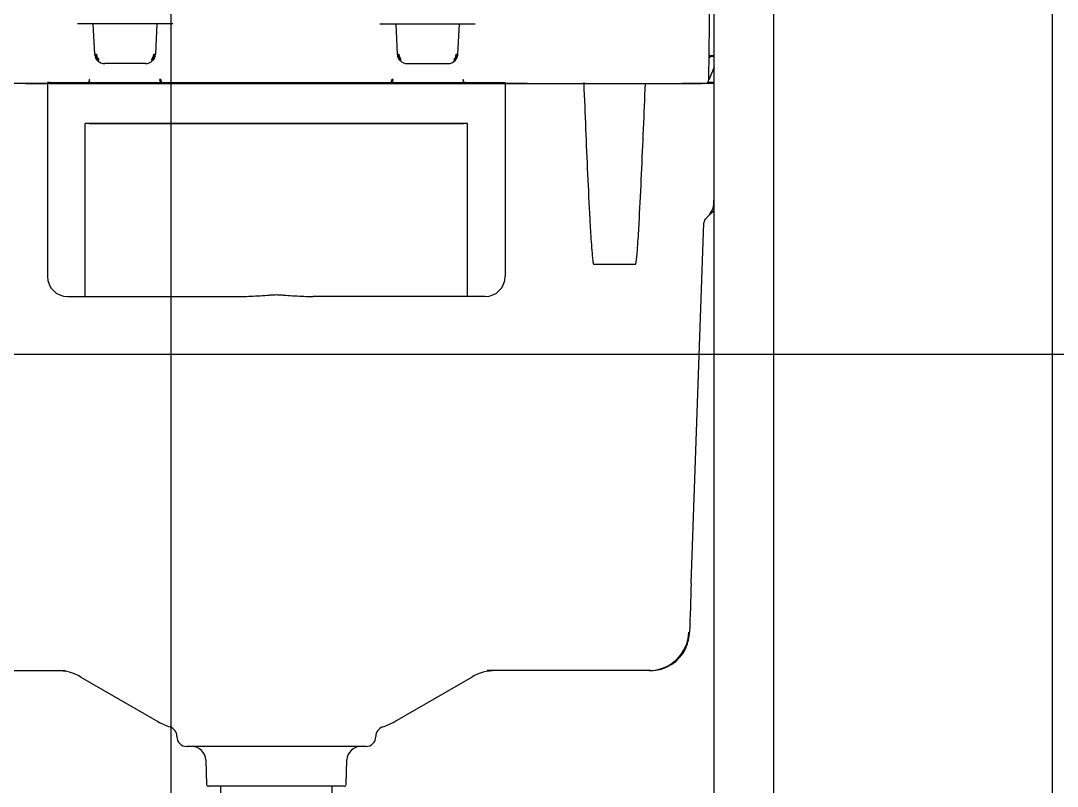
# Model space of a CAD drawing. Header units: millimetres. Extents: x 976 to 9349, y -1578 to 2211.
# Drawn here: x 2845.1 to 2897.2, y 836.1 to 874.6 of the extents above; entities that cross this region are included whole.
import ezdxf

# ---------------------------------------------------------------- set-up
doc = ezdxf.new("R2010")
doc.units = ezdxf.units.MM
for name, color, linetype in [('Inst - woda', 220, 'Continuous'), ('Płytki', 254, 'Continuous'), ('Ściany', 7, 'Continuous')]:
    doc.layers.add(name, color=color, linetype=linetype)

# ---------------------------------------------------------------- blocks, each defined once
blk = doc.blocks.new('Z$W@#24225')
at = {"linetype": 'Continuous'}
for p, q in [((50, 9.12), (50, 116.46)), ((47, 16.92), (47, 113.618)), ((46.743, 90.568), (46.869, 101.601)), ((19.791, 93.37), (15.009, 93.37)), ((15.879, 91.844), (15.799, 93.37)), ((19.001, 93.37), (18.921, 91.844)), ((30.209, 93.37), (34.991, 93.37)), ((30.999, 93.37), (31.079, 91.844)), ((34.121, 91.844), (34.201, 93.37)), ((16.019, 91.582), (15.929, 91.712)), ((18.871, 91.712), (18.781, 91.582)), ((31.129, 91.712), (31.219, 91.582)), ((33.981, 91.582), (34.071, 91.712)), ((46.811, 91.784), (47, 91.801)), ((46.811, 91.724), (47, 91.741)), ((16.019, 91.522), (15.929, 91.652)), ((16.001, 91.686), (16.077, 91.557)), ((18.421, 91.37), (16.379, 91.37)), ((18.723, 91.557), (18.799, 91.686)), ((18.871, 91.652), (18.781, 91.522)), ((31.129, 91.652), (31.219, 91.522)), ((31.277, 91.557), (31.201, 91.686)), ((31.579, 91.37), (33.621, 91.37)), ((33.999, 91.686), (33.923, 91.557)), ((33.981, 91.522), (34.071, 91.652)), ((47, 91.186), (46.795, 90.678)), ((46.795, 90.678), (46.75, 90.568)), ((13.3, 90.37), (10, 90.37)), ((12.389, 90.37), (13.5, 90.37)), ((13.5, 90.37), (13.3, 90.37)), ((13.6, 90.43), (13.5, 90.43)), ((13.5, 90.43), (13.5, 90.37)), ((13.6, 90.37), (13.5, 90.37)), ((13.5, 90.37), (13.5, 80.67)), ((13.6, 90.43), (36.4, 90.43)), ((13.6, 90.37), (36.4, 90.37)), ((15.623, 90.567), (15.61, 90.567)), ((19.198, 90.567), (19.183, 90.567)), ((30.802, 90.567), (30.817, 90.567)), ((34.377, 90.567), (34.39, 90.567)), ((36.4, 90.43), (36.5, 90.43)), ((36.4, 90.37), (36.5, 90.37)), ((36.5, 90.43), (36.5, 90.37)), ((37.611, 90.37), (36.5, 90.37)), ((36.5, 90.37), (36.7, 90.37)), ((36.5, 90.37), (36.5, 80.67)), ((36.7, 90.37), (40, 90.37)), ((40, 90.37), (40.361, 90.37)), ((40.361, 90.37), (40.452, 90.37)), ((40.452, 90.37), (43.548, 90.37)), ((43.548, 90.37), (43.639, 90.37)), ((43.639, 90.37), (44, 90.37)), ((44, 90.37), (44.787, 90.37)), ((44.787, 90.37), (46.373, 90.37)), ((45.511, 90.37), (45.402, 90.37)), ((46.543, 90.37), (45.511, 90.37)), ((47, 90.37), (46.411, 90.37)), ((47, 90.43), (46.686, 90.43)), ((46.71, 90.43), (46.711, 90.46)), ((46.71, 90.46), (46.71, 90.43)), ((46.711, 90.46), (46.711, 90.472)), ((46.75, 90.568), (46.742, 90.549)), ((15.4, 79.769), (15.4, 88.37)), ((34.6, 88.37), (15.4, 88.37)), ((15.6, 88.37), (34.4, 88.37)), ((34.6, 79.769), (34.6, 88.37)), ((46.996, 84.391), (47, 84.641)), ((46.998, 83.997), (46.703, 83.702)), ((45.852, 65.255), (46.49, 83.375)), ((46.703, 83.702), (46.529, 83.528)), ((40.949, 81.286), (43.051, 81.286)), ((15.4, 79.67), (15.4, 79.769)), ((34.6, 79.67), (34.6, 79.769)), ((14.5, 79.67), (15.4, 79.67)), ((15.4, 79.67), (23.147, 79.67)), ((34.6, 79.67), (26.853, 79.67)), ((35.5, 79.67), (34.6, 79.67)), ((6.265, 60.87), (14.404, 60.87)), ((15.177, 60.548), (19.05, 58.312)), ((30.95, 58.312), (34.823, 60.548)), ((43.735, 60.87), (35.596, 60.87)), ((43.789, 60.87), (43.735, 60.87)), ((20, 57.565), (20, 57.56)), ((30, 57.56), (30, 57.565)), ((29.5, 57.06), (20.5, 57.06)), ((21.454, 56.384), (21.497, 55.157)), ((28.503, 55.157), (28.546, 56.384)), ((28.403, 55.06), (21.597, 55.06)), ((22.2, 55.06), (22.2, 51.22)), ((27.8, 51.22), (27.8, 55.06))]:
    blk.add_line(p, q, dxfattribs=at)
for centre, radius, start, end in [((16.379, 91.87), 0.5, 183, 205.9047), ((16.379, 91.93), 0.5, 189.915, 205.9047), ((16.379, 91.869), 0.42, 183, 205.9047), ((18.421, 91.869), 0.42, 334.0953, 357), ((18.421, 91.87), 0.5, 334.0953, 357), ((18.421, 91.93), 0.5, 334.0953, 350.085), ((31.579, 91.87), 0.5, 183, 205.9047), ((31.579, 91.93), 0.5, 189.915, 205.9047), ((31.579, 91.869), 0.42, 183, 205.9047), ((33.621, 91.869), 0.42, 334.0953, 357), ((33.621, 91.87), 0.5, 334.0953, 357), ((33.621, 91.93), 0.5, 334.0953, 350.085), ((46.807, 91.834), 0.05, 183.2959, 275), ((46.807, 91.774), 0.05, 179.35, 275), ((16.379, 91.87), 0.5, 205.9047, 212.9212), ((16.379, 91.87), 0.5, 218.0867, 224.0581), ((16.379, 91.93), 0.5, 224.0581, 230.6246), ((16.379, 91.87), 0.5, 224.0581, 270), ((18.421, 91.87), 0.5, 270, 315.9419), ((18.421, 91.93), 0.5, 309.3754, 315.9419), ((18.421, 91.87), 0.5, 315.9419, 335.1983), ((31.579, 91.87), 0.5, 205.9047, 224.0581), ((31.579, 91.93), 0.5, 224.0581, 230.6246), ((31.579, 91.87), 0.5, 224.0581, 270), ((33.621, 91.87), 0.5, 270, 315.9419), ((33.621, 91.93), 0.5, 309.3754, 315.9419), ((33.621, 91.87), 0.5, 315.9419, 320.2159), ((33.621, 91.87), 0.5, 327.0788, 334.0953), ((15.421, 90.573), 0.202, 311.5171, 358.2184), ((19.388, 90.574), 0.253, 181.7057, 216.6425), ((30.612, 90.574), 0.253, 323.3575, 358.2943), ((34.579, 90.573), 0.202, 181.7816, 228.4829), ((46.543, 90.57), 0.2, 270, 359.35), ((45.996, 84.409), 1, 315, 359), ((14.5, 80.67), 1, 180, 270), ((35.5, 80.67), 1, 270, 0), ((43.704, 62.877), 2.063, 335.908, 357.8657), ((13.977, 58.47), 2.4, 60, 90), ((36.023, 58.47), 2.4, 90, 120), ((20.7, 61.17), 3.3, 240, 251.5874), ((19.5, 57.565), 0.5, 0, 71.5874), ((30.5, 57.565), 0.5, 108.4126, 180), ((29.3, 61.17), 3.3, 288.4126, 300), ((20.5, 57.56), 0.5, 180, 270), ((29.5, 57.56), 0.5, 270, 0), ((20.754, 56.36), 0.7, 2, 90), ((29.246, 56.36), 0.7, 90, 178), ((21.597, 55.16), 0.1, 182, 270), ((28.403, 55.16), 0.1, 270, 358)]:
    blk.add_arc(centre, radius, start, end, dxfattribs=at)
for centre, major_axis, ratio, start_param, end_param in [((15.959, 91.848), (-0.0799, -0.0042), 0.008715, 0, 1.57034), ((18.841, 91.848), (0.0799, -0.0042), 0.008715, 4.712846, 6.283185), ((31.159, 91.848), (-0.0799, -0.0042), 0.008715, 0, 1.57034), ((34.041, 91.848), (0.0799, -0.0042), 0.008715, 4.712846, 6.283185), ((46.806, 91.674), (-0.0055, -0.0507), 0.001464, 1.553699, 3.141882), ((16.077, 91.578), (-0.0575, -0.0556), 0.195451, 0, 1.383876), ((18.723, 91.578), (0.0575, -0.0556), 0.195451, 4.89931, 6.283185), ((31.277, 91.578), (-0.0575, -0.0556), 0.195451, 0, 1.383876), ((33.923, 91.578), (0.0575, -0.0556), 0.195451, 4.89931, 6.283185), ((46.806, 91.672), (-0.05, 0.0006), 0.017451, 4.712587, 6.283185), ((15.417, 90.57), (0, -0.2), 0.965926, 0.795399, 1.553343), ((19.135, 90.566), (0.05, 0.0007), 0.017389, 0.261799, 1.565908), ((19.391, 90.57), (0, -0.2), 0.965926, 4.729842, 5.487786), ((30.609, 90.57), (0, -0.2), 0.965926, 0.795399, 1.553343), ((30.865, 90.566), (-0.05, 0.0007), 0.017389, 4.717277, 6.021386), ((34.583, 90.57), (0, -0.2), 0.965926, 4.729842, 5.487786), ((46.793, 90.567), (-0.05, 0.0006), 0.017451, 5.75765, 6.283185), ((46.79, 83.364), (-0.212, 0.212), 0.999673, 0, 0.750655), ((45.848, 65.059), (-0.397, -11.258), 0.00031, 4.694936, 4.914367), ((43.735, 62.87), (0, -2), 0.998989, 0, 1.535895), ((43.789, 62.87), (2, 0), 0.999848, 4.712389, 5.828126)]:
    blk.add_ellipse(centre, major_axis=major_axis, ratio=ratio, start_param=start_param, end_param=end_param, dxfattribs=at)
blk.add_open_spline([(40.452, 90.43), (40.453, 90.415), (40.453, 90.401), (40.454, 90.386)], degree=3, dxfattribs=at)
for points, knots in [([(40.452, 90.37), (40.512, 88.854), (40.574, 87.337), (40.677, 85.063), (40.713, 84.305), (40.776, 83.169), (40.798, 82.79), (40.836, 82.222), (40.85, 82.033), (40.874, 81.75), (40.883, 81.655), (40.899, 81.514), (40.905, 81.467), (40.915, 81.397), (40.919, 81.373), (40.926, 81.338), (40.929, 81.327), (40.934, 81.31), (40.936, 81.304), (40.941, 81.293), (40.943, 81.286), (40.949, 81.286)], [0, 0, 0, 0, 0.5, 0.5, 0.75, 0.75, 0.875, 0.875, 0.9375, 0.9375, 0.96875, 0.96875, 0.984375, 0.984375, 0.992188, 0.992188, 0.996094, 0.996094, 0.998047, 0.998047, 1, 1, 1, 1]), ([(43.051, 81.286), (43.057, 81.286), (43.059, 81.293), (43.064, 81.304), (43.066, 81.31), (43.071, 81.327), (43.074, 81.338), (43.081, 81.373), (43.085, 81.397), (43.095, 81.467), (43.101, 81.514), (43.117, 81.656), (43.126, 81.75), (43.15, 82.034), (43.164, 82.223), (43.202, 82.79), (43.224, 83.169), (43.287, 84.306), (43.323, 85.064), (43.426, 87.337), (43.488, 88.854), (43.548, 90.37)], [0, 0, 0, 0, 0.001953, 0.001953, 0.003906, 0.003906, 0.007812, 0.007812, 0.015625, 0.015625, 0.03125, 0.03125, 0.0625, 0.0625, 0.125, 0.125, 0.25, 0.25, 0.5, 0.5, 1, 1, 1, 1]), ([(23.147, 79.67), (23.301, 79.67), (23.456, 79.674), (23.764, 79.686), (23.918, 79.694), (24.227, 79.713), (24.382, 79.723), (24.613, 79.74), (24.691, 79.745), (24.807, 79.753), (24.845, 79.756), (24.923, 79.76), (24.961, 79.762), (25.039, 79.762), (25.078, 79.76), (25.155, 79.756), (25.194, 79.753), (25.31, 79.745), (25.387, 79.74), (25.619, 79.723), (25.773, 79.713), (26.082, 79.694), (26.236, 79.686), (26.544, 79.674), (26.698, 79.67), (26.853, 79.67)], [0, 0, 0, 0, 0.125, 0.125, 0.25, 0.25, 0.375, 0.375, 0.4375, 0.4375, 0.46875, 0.46875, 0.5, 0.5, 0.53125, 0.53125, 0.5625, 0.5625, 0.625, 0.625, 0.75, 0.75, 0.875, 0.875, 1, 1, 1, 1]), ([(45.585, 61.991), (45.589, 61.998), (45.591, 62.004), (45.594, 62.019), (45.595, 62.026), (45.595, 62.033)], [0, 0, 0, 0, 0.5, 0.5, 1, 1, 1, 1]), ([(45.59, 62.043), (45.59, 62.043), (45.591, 62.044), (45.592, 62.047), (45.596, 62.056), (45.605, 62.078), (45.62, 62.114), (45.63, 62.142), (45.636, 62.159)], [0.1948991, 0.1948991, 0.1948991, 0.1948991, 0.2190669, 0.2695099, 0.3596822, 0.5079799, 0.750573, 1, 1, 1, 1])]:
    blk.add_open_spline(points, degree=3, knots=knots, dxfattribs=at)

msp = doc.modelspace()

# ---------------------------------------------------------------- linework, layer by layer
at = {"layer": 'Płytki'}
for p, q in [((2852.672, 902.15), (2852.672, 782.15)), ((2818.38, 857.85), (2967.972, 857.85))]:
    msp.add_line(p, q, dxfattribs=at)
at = {"layer": 'Ściany'}
msp.add_line((2896.972, 901.15), (2896.972, 781.15), dxfattribs=at)

# ---------------------------------------------------------------- block references
at = {"layer": 'Inst - woda'}
msp.add_blockref('Z$W@#24225', (2832.972, 781.08), dxfattribs=at)

doc.saveas('drawing.dxf')
